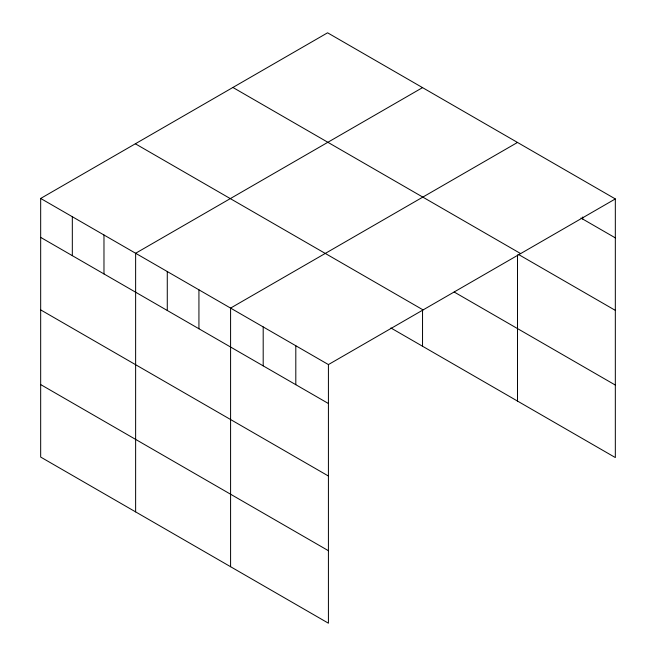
<?xml version="1.0" encoding="UTF-8"?>
<svg xmlns="http://www.w3.org/2000/svg" width="656" height="656" viewBox="0 0 656 656"><rect width="100%" height="100%" fill="white"/><g stroke="black" fill="none" stroke-linecap="round" stroke-linejoin="round"><path stroke-width="0.98" d="M40.672 198.448L328.418 364.58L328.418 623.2L40.672 457.068L40.672 198.448L327.582 32.8L615.328 198.932L615.328 457.552L390.886 327.967M422.538 87.625L135.628 253.273L135.628 511.893M517.494 142.45L230.584 308.09L230.584 566.718M328.418 364.58L615.328 198.932M580.954 218.03L615.328 237.874M232.896 87.461L520.651 253.593M518.379 254.397L615.328 310.37M454.19 292.027L615.328 385.064M135.349 143.787L423.104 309.911M40.672 237.39L328.418 403.522M40.672 309.886L328.418 476.018M40.672 384.572L328.418 550.704M582.717 216.997L582.717 219.047M517.494 254.897L517.494 401.07M422.538 310.001L422.538 346.245M295.807 345.753L295.807 384.695M263.195 326.918L263.195 365.868M198.932 289.821L198.932 328.763M167.28 271.543L167.28 310.493M103.976 234.996L103.976 273.937M72.324 216.718L72.324 255.668"/></g></svg>
